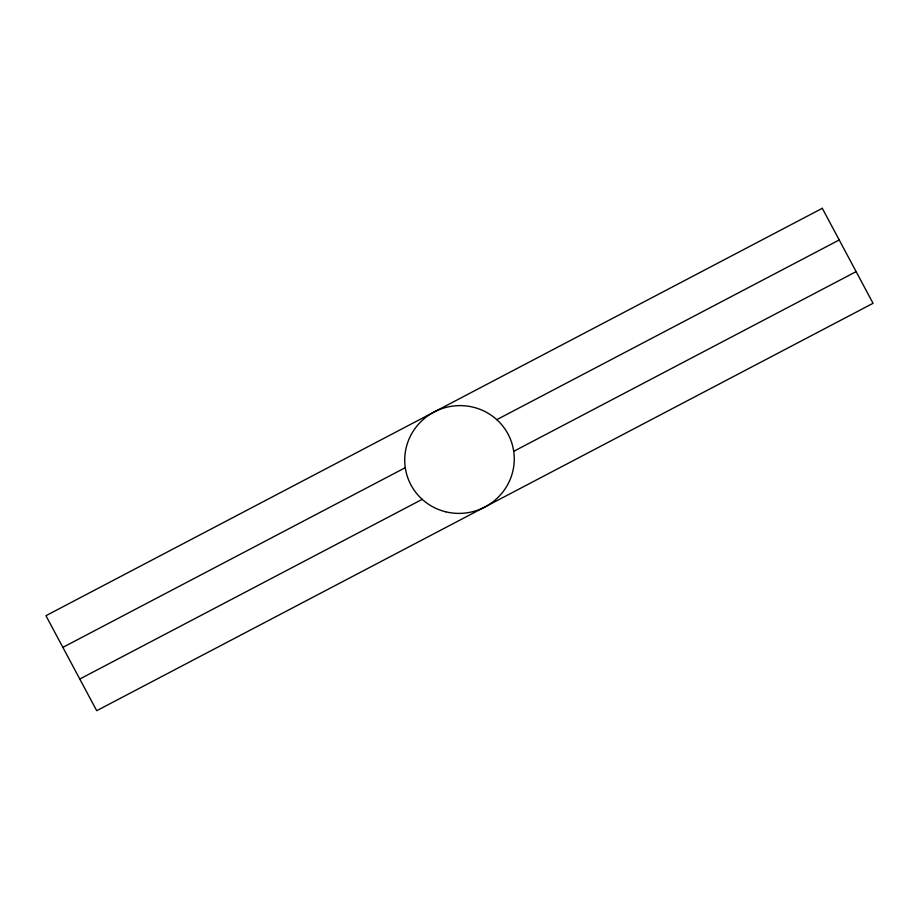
<?xml version="1.0" encoding="UTF-8"?>
<svg xmlns="http://www.w3.org/2000/svg" width="919" height="919" viewBox="0 0 919 919"><rect width="100%" height="100%" fill="white"/><g stroke="black" fill="none" stroke-linecap="round" stroke-linejoin="round"><path stroke-width="1.38" d="M62.871 647.367L405.29 467.668M496.788 419.661L839.208 239.974M79.792 679.026L422.212 499.339M513.71 451.332L856.129 271.633M822.298 208.303L45.95 615.696L96.702 710.697L873.05 303.304L822.298 208.303M445.635 511.78A54.841 53.807 -16.3 0 0 512.308 444.716A54.841 53.807 -16.3 0 0 420.557 422.005A54.841 53.807 -16.3 0 0 445.635 511.78"/></g></svg>
